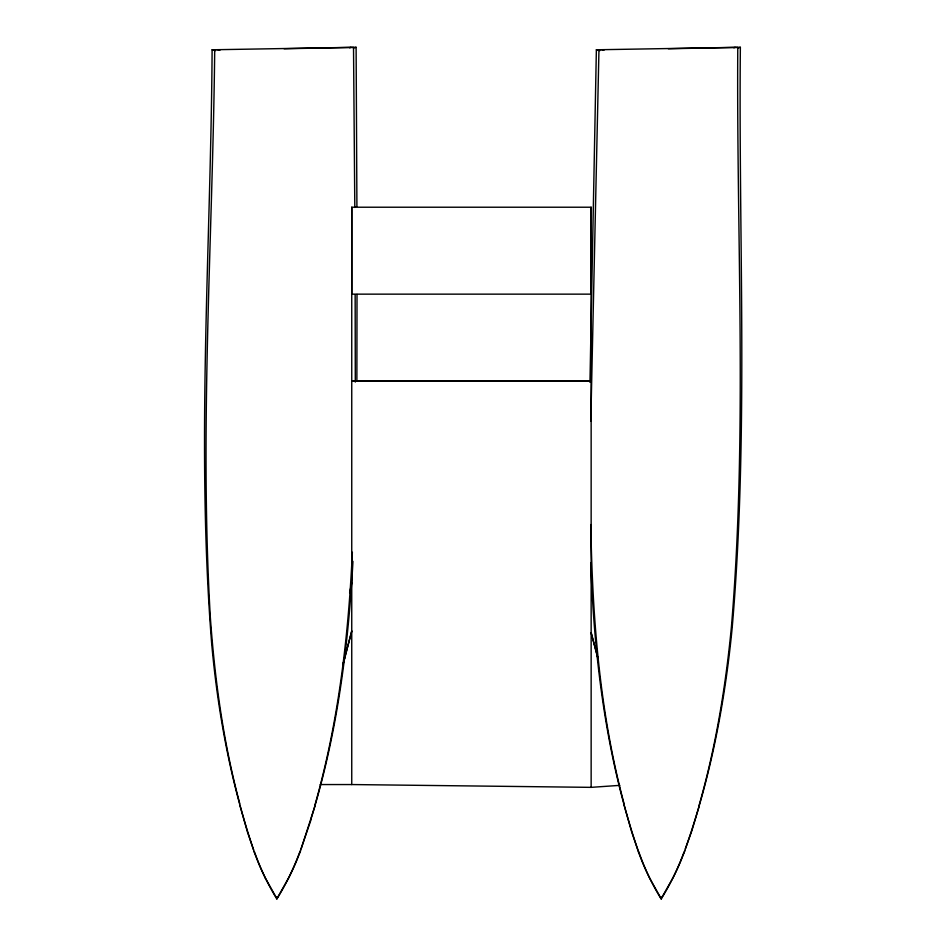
<?xml version="1.0" encoding="UTF-8"?>
<svg xmlns="http://www.w3.org/2000/svg" width="946" height="946" viewBox="0 0 946 946"><rect width="100%" height="100%" fill="white"/><g stroke="black" fill="none" stroke-linecap="round" stroke-linejoin="round"><path stroke-width="1.42" d="M351.746 207.221L351.746 294.147L591.144 294.147L591.144 207.221L351.746 207.221L351.746 784.553L591.144 787.356L619.843 785.357M356.879 379.748L357.009 294.443M284.107 48.754L353.52 47.371L354.809 207.446M668.361 48.754L737.774 47.371C736.437 240.39 747.494 434.048 731.435 626.701C725.629 687.068 715.72 747.127 699.07 805.507M265.388 878.184L276.906 898.7L276.918 897.127M638.231 851.483L642.334 862.019A258.329 251.648 -79.4 0 0 649.654 878.172L661.159 898.7L661.171 897.127M589.961 382.361L596.37 49.783L740.363 47.3C738.436 240.745 748.783 434.841 732.169 627.86C724.873 702.937 710.493 777.612 685.412 848.846M590.801 421.289L598.96 49.736M356.914 206.287L356.11 47.3L212.105 49.783C210.923 247.391 195.976 445.59 211.62 642.937C217.876 713.166 230.954 782.969 253.54 849.815M214.707 49.736C212.732 238.782 199.322 428.16 210.319 617.123C214.825 679.949 223.386 742.645 239.74 803.568M352.361 552.239C348.4 637.604 338.29 723.146 314.805 805.507M352.953 561.345C348.246 648.495 336.776 735.846 310.844 819.402M349.618 592.882L351.746 582.819M314.935 806.134L301.159 848.846M699.2 806.134L691.68 831.191L683.958 852.701M310.95 819.934L299.705 852.701M300.639 850.679L296.358 861.357A273.713 266.713 80.3 0 1 288.755 877.77L276.906 898.7M684.892 850.679L680.623 861.357A273.713 266.713 80.3 0 1 673.02 877.77L661.159 898.7M349.547 47.761L350.919 47.395M733.8 47.761L735.184 47.395M353.414 48.021L356.11 47.3M737.49 48.069L740.363 47.3M320.186 784.553L351.746 784.553M596.37 49.783L599.953 50.623M212.105 49.783L215.7 50.623M601.55 49.7L603.962 50.268M217.296 49.7L219.874 50.315M253.977 851.483L258.081 862.019A258.329 251.648 -79.4 0 0 265.4 878.172M638.515 851.802L631.786 832.22L624.088 805.093M254.261 851.802L247.533 832.22L239.835 805.093M637.805 849.815C606.386 757.486 594.194 659.729 590.765 562.586M624.005 803.568C599.669 712.693 592.385 618.306 590.801 524.557M355.294 382.078L355.152 294.762M591.144 207.221L591.144 787.356M276.764 898.783A243.524 237.233 -79.1 0 1 254.427 851.731M299.527 852.63A257.217 250.607 80.2 0 1 276.989 898.759M683.828 852.653A257.217 250.666 80 0 1 661.289 898.783M661.053 898.771A243.524 237.186 -79.3 0 1 638.716 851.719M351.746 631.065L342.819 665.18L351.746 631.065M591.014 380.907L351.746 381.072L591.014 380.907M598.274 659.705L591.144 632.744L598.31 659.74"/></g></svg>
